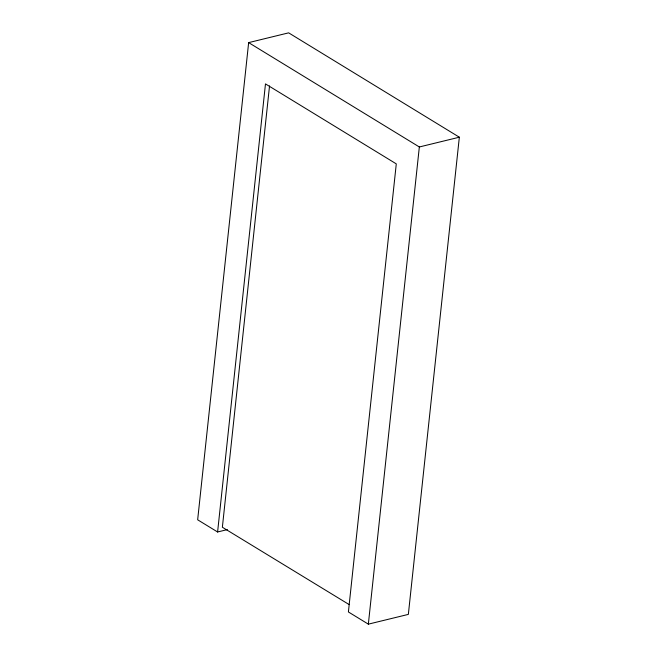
<?xml version="1.0" encoding="UTF-8"?>
<svg xmlns="http://www.w3.org/2000/svg" width="657" height="657" viewBox="0 0 657 657"><rect width="100%" height="100%" fill="white"/><g stroke="black" fill="none" stroke-linecap="round" stroke-linejoin="round"><path stroke-width="0.99" d="M217.598 531.989L265.477 83.899L396.286 163.872L348.407 611.963L368.347 624.15L408.35 614.385L459.342 137.206L288.653 32.85L248.65 42.615L197.658 519.794L217.598 531.989L227.371 529.599M269.534 85.911L222.37 527.243L349.031 604.506M368.347 624.15L419.338 146.971L248.65 42.615M419.338 146.971L459.342 137.206"/></g></svg>
